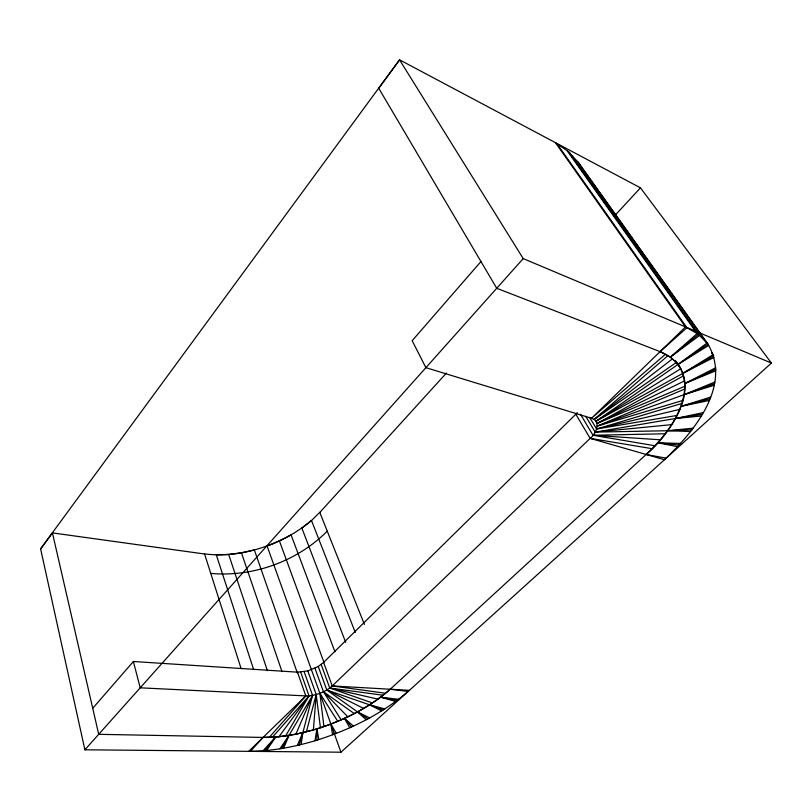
<?xml version="1.0" encoding="UTF-8"?>
<svg xmlns="http://www.w3.org/2000/svg" width="812" height="812" viewBox="0 0 812 812"><rect width="100%" height="100%" fill="white"/><g stroke="black" fill="none" stroke-linecap="round" stroke-linejoin="round"><path stroke-width="1.22" d="M480.958 261.535L412.161 340.705L425.904 367.663L591.501 418.271C601.509 421.357 596.13 433.882 590.151 438.368L332.23 685.937C325.023 692.271 315.391 695.935 305.799 695.904L248.746 751.344C271.898 751.283 294.797 746.867 316.903 740.209L316.913 728.902C343.506 720.427 369.227 707.881 390.217 689.236L646.149 454.466C669.575 432.339 700.533 393.181 675.939 361.269M399.585 59.905L378.757 88.285L496.731 288.28L660.085 351.616C709.475 372.414 674.102 431.507 646.149 454.466L666.073 458.141M204.583 554.007L52.425 532.895L98.709 734.322L263.047 737.438L278.902 736.768L295.872 734.231L313.391 729.958L316.193 694.514L307.799 670.915L297.496 672.174L133.381 661.496L92.72 708.287M577.21 412.658L575.82 414.211L590.151 438.368L664.46 459.734C693.692 431.913 732.241 386.238 707.962 344.156L578.55 162.704L568.491 151.621L555.479 142.75L685.511 326.911L698.513 334.371L707.962 344.156L678.081 364.405L670.407 357.097L660.085 351.616L686.952 327.733L556.92 143.724M301.14 744.533L302.846 732.718L316.913 728.902L318.832 739.549M314.975 740.737L316.913 728.902M302.906 732.515L312.529 695.376L304.165 671.737M306.408 731.663L316.193 694.514L320.405 727.613M299.202 745.071L302.846 732.718L288.991 735.459L275.623 737.052L263.047 737.438L250.512 751.273M283.632 748.217L288.991 735.459L279.866 748.837M295.872 734.231L312.529 695.376L289.123 735.246M297.293 745.457L302.846 732.718M281.703 748.603L288.991 735.459M285.722 735.753L309.017 695.843L300.694 672.163M266.63 750.491L275.623 737.052L263.027 750.785M399.514 59.794L40.6 548.851L84.884 749.801L340.949 752.206L771.4 363.055L640.465 187.846L399.514 59.794L523.222 258.602L771.4 363.055M40.63 548.963L52.425 532.895M278.902 736.768L309.017 695.843L272.599 737.032M264.763 750.724L275.623 737.052M269.432 737.174L305.799 695.904L297.496 672.174M84.884 749.801L523.222 258.602M319.796 512.443L446.427 373.033M614.704 215.748L640.465 187.846M307.799 670.915L318.253 666.459L323.602 662.409L575.82 414.211M685.511 326.911L591.501 418.271L665.129 354.499M327.246 531.149C297.263 561.336 253.111 577.261 210.765 573.404M569.608 152.849L699.558 335.457L670.407 357.097L697.112 333.57L567.081 150.667M674.508 360.67L675.929 362.761L594.11 419.469L667.626 355.93M316.903 740.209C350.408 729.47 382.797 713.646 409.39 690.322L332.23 685.937L323.602 662.409M313.391 729.958C341.273 721.503 368.242 708.622 390.217 689.236L408.05 691.428M670.407 357.097L698.513 334.371L568.491 151.621M267.107 546.029C283.226 540.112 298.369 531.586 311.453 520.431L355.28 632.436M301.861 528.094L311.503 520.543L319.755 512.331L364.395 624.408M594.11 419.469L672.58 358.762M706.947 343.1L678.081 364.405L708.612 345.455L577.464 161.507M682.476 373.55L595.988 421.225L677.594 364.74L674.742 360.569M595.988 421.225L680.882 368.658M714.022 357.361L682.983 373.266L713.149 354.621L711.688 352.56M682.983 373.266L713.778 355.889L711.576 352.794M684.689 386.329L597.043 423.468L683.268 375.976M241.123 668.652L204.543 553.896C234.506 557.763 264.925 549.318 291.051 534.834L334.94 651.762M715.829 370.769L685.095 383.406L715.737 367.734M597.043 423.468L684.831 380.767M685.095 383.406L715.971 369.166M682.699 400.499L597.256 426.097L684.617 389.08M714.824 382.036L684.486 394.52L714.174 385.274M597.256 426.097L714.682 383.589M709.241 400.478L681.258 406.304L710.581 397.119M681.806 403.462L596.627 429.02L589.674 417.449M681.258 406.304L710.094 398.753M680.06 409.319L596.627 429.02L676.761 415.49M253.628 669.514L216.276 554.819L228.669 554.434L241.438 552.789L254.329 549.927L297.314 672.864M701.314 416.008L675.584 418.464L703.293 412.608M675.127 418.545L595.196 432.116L585.756 416.353M675.584 418.464L702.461 414.282M690.687 431.517L667.677 430.725L693.225 428.157M671.889 424.605L595.196 432.116L667.271 430.736M667.677 430.725L692.098 429.832M664.977 433.77L593.004 435.273L580.478 414.262M677.675 446.701L657.771 442.804L680.7 443.433M305.799 695.904L140.202 687.825L133.381 661.496M660.42 439.81L593.004 435.273L654.675 445.707M657.771 442.804L679.319 445.077M395.637 701.426L380.625 697.214L398.489 699.274M382.868 695.204L329.753 688.028L321.166 664.5M332.23 685.937L385.314 693.225M590.151 438.368L651.823 448.64M380.625 697.214L397.159 700.37M377.996 699.162L329.753 688.028L372.272 702.887M381.589 710.916L369.643 704.836L384.776 708.896M369.409 704.755L326.789 689.997L318.253 666.459M369.643 704.836L383.264 709.942M366.192 719.757L357.524 711.941L369.643 717.889M363.715 708.46L326.789 689.997L357.361 711.83M357.524 711.941L367.978 718.864M354.184 713.504L323.46 691.773L314.975 668.235M349.749 727.765L344.521 718.407L353.403 726.09M347.84 716.864L323.46 691.773L341.07 719.757M344.521 718.407L351.616 726.984M675.919 361.391L677.33 363.461M678.751 365.542L680.172 367.623M337.68 721.208L319.887 693.306L267.067 545.918M336.361 733.358L330.9 724.101L332.565 734.799M578.55 162.704L581.493 168.165M301.82 527.983L345.699 642.383M279.389 540.853L323.988 662.44M334.118 733.145L340.949 752.206M334.483 734.139L319.887 693.306L323.907 726.435M241.438 552.789L281.987 671.585M228.669 554.434L267.432 670.763"/></g></svg>
